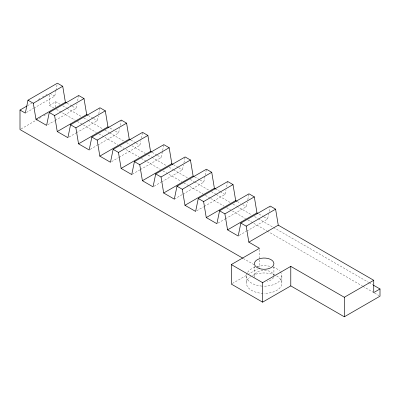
<?xml version="1.0" encoding="UTF-8"?>
<svg xmlns="http://www.w3.org/2000/svg" width="400" height="400" viewBox="0 0 400 400"><rect width="100%" height="100%" fill="white"/><g stroke="black" fill="none" stroke-linecap="round" stroke-linejoin="round"><path stroke-width="0.3" stroke-dasharray="2 1.5" d="M33.88 108.17L54.75 96.125L55.835 90.835M55.955 90.25L57.165 84.375M55.17 120.46L76.035 108.415L77 103.715M77.605 100.775L78.695 95.49M76.455 132.75L97.32 120.705L98.29 116.005M98.775 113.655L99.985 107.78M97.745 145.04L118.61 132.995L119.575 128.295M120.18 125.355L121.27 120.07M119.03 157.33L139.895 145.285L140.865 140.585M141.345 138.235L142.555 132.36M140.315 169.62L161.185 157.575L162.515 151.11M162.635 150.525L163.845 144.65M161.605 181.91L182.47 169.865L183.435 165.165M183.92 162.815L185.13 156.94M182.89 194.2L203.755 182.15L205.085 175.69M205.21 175.105L206.415 169.23M204.18 206.49L225.045 194.44L226.01 189.745M226.615 186.805L227.705 181.52M225.465 218.78L246.33 206.73L247.3 202.035M247.78 199.685L248.99 193.81M246.75 231.07L267.615 219.02L268.705 213.735M269.19 211.385L270.035 207.275M27.49 105.715L31.77 103.245M38.19 99.535L40.33 98.3M42.47 97.065L47.285 94.285M26.39 112.495L33.345 108.48M49.425 94.895L49.425 105.34L55.685 101.725L60.01 104.225M21.08 128.935L41.09 117.385M43.79 115.825L47.575 113.64M47.68 124.785L54.635 120.77M68.965 137.075L75.92 133.06M90.255 149.365L97.21 145.35M111.54 161.655L118.495 157.64M132.29 174.255L139.78 169.93M154.115 186.235L161.07 182.22M174.33 199.14L182.355 194.51M196.685 210.815L203.645 206.8M217.975 223.105L224.93 219.09M239.26 235.395L246.215 231.38M232.37 283.475L247.25 274.88M247.785 274.575L257.35 269.05M49.96 93.36L54.75 96.125M66.99 103.19L71.775 105.955M72.31 106.26L76.035 108.415M88.275 115.48L93.065 118.245M93.595 118.55L97.32 120.705M110.095 128.075L113.285 129.92M115.415 131.15L118.61 132.995M130.85 140.06L135.64 142.825M136.17 143.13L139.895 145.285M152.135 152.35L156.925 155.115M157.455 155.42L161.185 157.575M173.425 164.64L178.21 167.405M178.745 167.71L182.47 169.865M194.71 176.93L199.5 179.695M200.03 180L203.755 182.15M215.465 188.91L219.72 191.37M220.255 191.675L225.045 194.44M237.285 201.51L240.475 203.355M242.605 204.58L246.33 206.73M259.105 214.105L263.36 216.565M263.89 216.87L267.615 219.02M62.715 105.785L66.495 107.965M67.04 108.28L81.09 116.395M83.795 117.955L87.58 120.14M88.12 120.45L102.71 128.875M104.875 130.125L109.2 132.62M109.74 132.935L123.795 141.045M126.495 142.605L129.74 144.48M131.9 145.73L145.415 153.53M148.115 155.09L151.36 156.96M151.9 157.275L166.495 165.7M169.195 167.26L172.98 169.445M173.52 169.755L187.575 177.87M190.275 179.43L194.06 181.615M194.6 181.925L209.195 190.355M211.355 191.6L215.68 194.1M216.22 194.41L230.275 202.525M232.98 204.085L236.22 205.955M236.76 206.27L251.895 215.005M254.6 216.565L257.84 218.44M258.385 218.75L272.975 227.175M273.515 227.49L368.65 282.415M369.19 282.725L372.975 284.91M49.425 105.34L53.75 107.835M56.455 109.4L75.145 120.19M77.31 121.44L96.45 132.49M98.93 133.92L117.53 144.66M120.01 146.09L124.02 148.405M125.955 149.525L139.155 157.145M141.315 158.39L160.55 169.495M162.935 170.875L181.63 181.665M183.79 182.915L203.25 194.15M205.41 195.4L210.275 198.205M210.815 198.52L224.015 206.14M226.49 207.57L230.5 209.885M232.44 211L245.635 218.62M247.8 219.87L266.715 230.79M267.255 231.105L362.39 286.03M362.93 286.34L374.055 292.765M374.595 293.075L378.92 295.57M243.26 258.46L254.07 264.7M256.775 266.26L258.94 267.51M281.88 275.955L281.88 283.185M273.915 266.735L273.915 275.34M259.48 249.52L259.48 259.28M259.48 259.89L259.48 267.21M254.435 266.12L254.435 275.955M246.465 275.955L246.465 283.185M55.685 101.725L55.685 107.15M276.695 275.955A17.71 10.225 0 0 1 280.535 287.095A17.71 10.225 0 0 1 264.175 293.405M263.02 293.385A17.71 10.225 0 0 1 247.89 287.2A17.71 10.225 0 0 1 250.61 276.61M252.62 275.435A17.71 10.225 0 0 1 274.69 274.955M280.35 271.795A17.71 10.225 0 0 1 262.44 286.13M261.865 286.09A17.71 10.225 0 0 1 247.07 273.305M247.64 272.29A17.71 10.225 0 0 1 255.32 267.1M257.395 266.51A17.71 10.225 0 0 1 270.95 266.51M273.03 267.1A17.71 10.225 0 0 1 279.51 270.84M273.58 277.41A9.74 5.625 0 0 1 267.3 281.28M254.765 277.41A9.74 5.625 0 0 1 262.485 270.415A9.74 5.625 0 0 1 273.875 275.465"/><path stroke-width="0.6" d="M66.455 102.885L65.39 102.27L62.73 86.275L57.41 83.2L27.985 100.19L25.32 113.11L20 110.04L20 129.56L242.72 258.145M87.745 115.17L86.68 114.56L84.015 98.565L78.695 95.49L49.27 112.48L46.61 125.4L35.965 119.255L33.305 103.26L27.985 100.19M109.03 127.46L107.965 126.85L105.305 110.855L99.985 107.78L70.555 124.77L67.895 137.69L57.25 131.545L54.59 115.55L49.27 112.48M130.315 139.75L129.25 139.14L126.59 123.145L121.27 120.07L91.845 137.06L89.185 149.98L78.54 143.835L75.88 127.84L70.555 124.77M151.605 152.04L150.54 151.43L147.88 135.435L142.555 132.36L113.13 149.35L110.47 162.27L99.825 156.125L97.165 140.13L91.845 137.06M172.89 164.33L171.825 163.72L169.165 147.72L163.845 144.65L134.415 161.64L131.755 174.56L121.115 168.415L118.45 152.42L113.13 149.35M194.175 176.62L193.115 176.01L190.45 160.01L185.13 156.94L155.705 173.93L153.045 186.85L142.4 180.705L139.74 164.71L134.415 161.64M215.465 188.91L214.4 188.295L211.74 172.3L206.415 169.23L176.99 186.22L174.33 199.14L163.685 192.995L161.025 177L155.705 173.93M236.75 201.2L235.685 200.585L233.025 184.59L227.705 181.52L198.28 198.51L195.615 211.43L184.975 205.285L182.315 189.29L176.99 186.22M258.04 213.49L256.975 212.875L254.315 196.88L248.99 193.81L219.565 210.8L216.905 223.72L206.26 217.575L203.6 201.58L198.28 198.51M240.85 223.09L246.175 226.16L248.835 242.155L259.48 248.3L231.305 264.565L231.305 284.085L262.61 302.16L290.785 285.895L344.315 316.8L380 296.195L380 288.965L373.74 292.58L373.74 280.29L278.26 225.165L275.6 209.17L270.28 206.1L240.85 223.09L238.19 236.01L227.55 229.865L224.885 213.87L219.565 210.8M20 110.04L26.955 106.025M33.305 103.26L62.73 86.275M35.965 119.255L65.39 102.27M54.59 115.55L84.015 98.565M57.25 131.545L86.68 114.56M75.88 127.84L105.305 110.855M78.54 143.835L107.965 126.85M97.165 140.13L126.59 123.145M99.825 156.125L129.25 139.14M118.45 152.42L147.88 135.435M121.115 168.415L150.54 151.43M139.74 164.71L169.165 147.72M142.4 180.705L171.825 163.72M161.025 177L190.45 160.01M163.685 192.995L193.115 176.01M182.315 189.29L211.74 172.3M184.975 205.285L214.4 188.295M203.6 201.58L233.025 184.59M206.26 217.575L235.685 200.585M224.885 213.87L254.315 196.88M227.55 229.865L256.975 212.875M246.175 226.16L275.6 209.17M248.835 242.155L278.26 225.165M231.305 264.565L262.61 282.64L290.785 266.375L344.315 297.28L373.74 280.29M373.515 285.22L380 288.965M344.315 297.28L344.315 316.8M290.785 266.375L290.785 285.895M262.61 282.64L262.61 302.16M259.305 268.535A9.74 5.625 0 0 0 273.915 263.665A9.74 5.625 0 0 0 259.305 258.795A9.74 5.625 0 0 0 259.305 268.535"/></g></svg>
